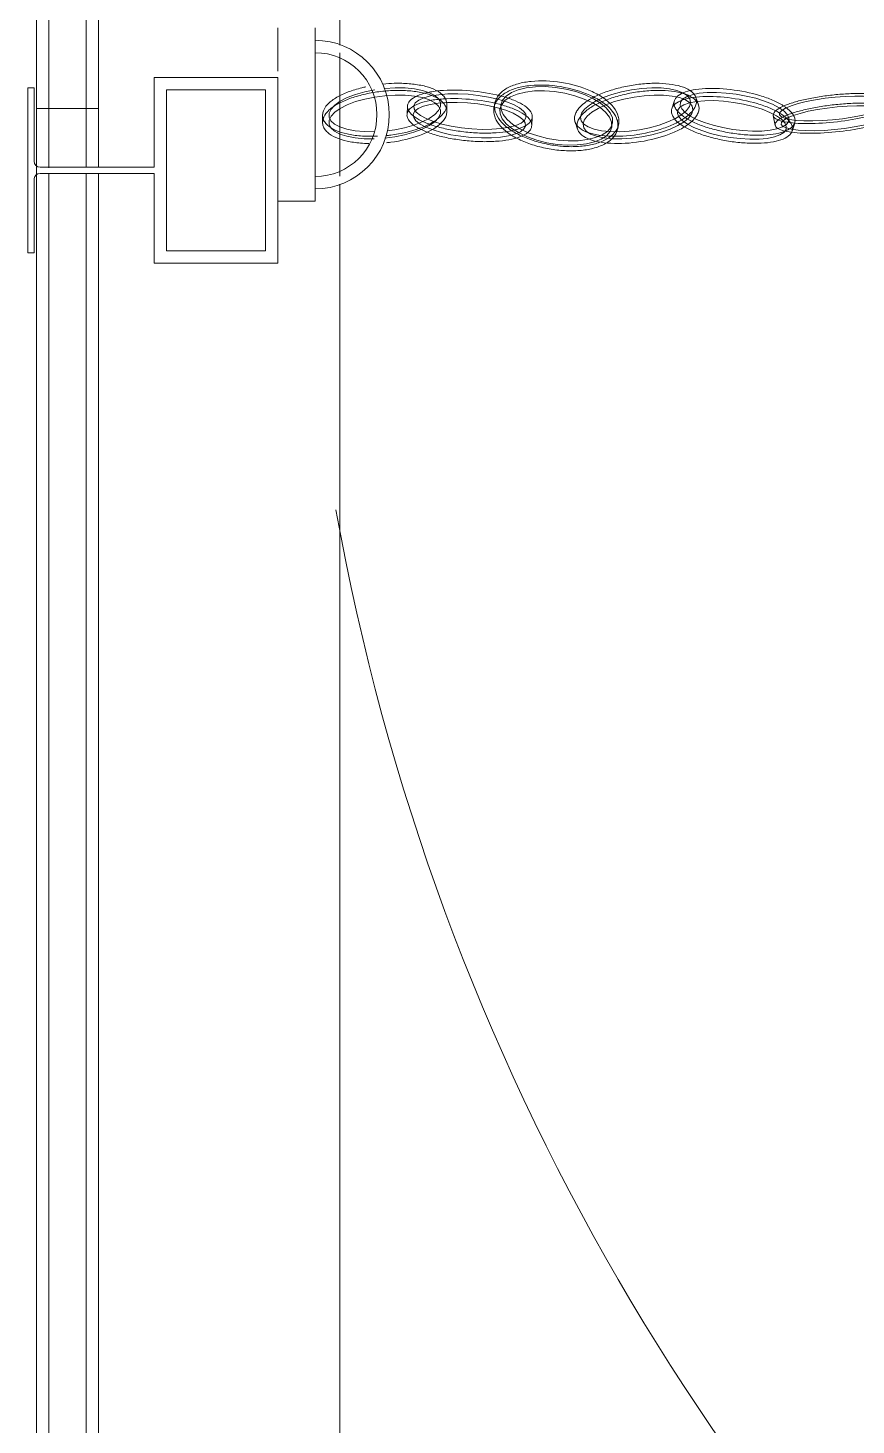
# Model space of a CAD drawing. Header units: millimetres. Extents: x -57519 to 497916, y -349472 to 446842.
# Drawn here: x 472568 to 473237, y 24669 to 25797 of the extents above; entities that cross this region are included whole.
import ezdxf

# ---------------------------------------------------------------- set-up
doc = ezdxf.new("R2010")
doc.units = ezdxf.units.MM
for name, color, linetype, lineweight in [('A-FLOR', 192, 'Continuous', 5), ('A-FLOR-HRAL', 11, 'Continuous', 5), ('A-GENM', 13, 'Continuous', 5)]:
    doc.layers.add(name, color=color, linetype=linetype, lineweight=lineweight)

# ---------------------------------------------------------------- blocks, each defined once
blk = doc.blocks.new('Railing - T PROFILE-16174661-1_F SINGLE OCCUPANCY DIAGRAM')
at = {"layer": 'A-FLOR-HRAL'}
for p, q in [((8, -8.5), (3, -8.5)), ((3, -8.5), (3, -141.5)), ((8, -68.3), (8, -8.5)), ((205, 0), (105, 0)), ((105, 0), (105, -72.5)), ((115, -10), (195, -10)), ((115, -140), (115, -10)), ((195, -10), (195, -140)), ((205, -150), (205, 0)), ((105, -72.5), (12.9, -72.5)), ((13, -77.5), (105, -77.5)), ((105, -77.5), (105, -150)), ((8, -141.5), (8, -82.5)), ((3, -141.5), (8, -141.5)), ((195, -140), (115, -140)), ((105, -150), (205, -150))]:
    blk.add_line(p, q, dxfattribs=at)
for centre, start, end in [((12.9, -67.5), 189.2953, 270), ((13, -82.5), 90, 180)]:
    blk.add_arc(centre, 5, start, end, dxfattribs=at)
blk = doc.blocks.new('Railing - Railing-12129083-1_F SINGLE OCCUPANCY DIAGRAM')
at = {"layer": 'A-FLOR-HRAL'}
for p, q in [((72769.3, 25732.5), (72769.3, 23732.5)), ((72769.3, 25732.5), (72779.3, 25732.5)), ((72809.3, 25732.5), (72779.3, 25732.5)), ((72779.3, 25732.5), (72779.3, 25684.6)), ((72809.3, 25685), (72809.3, 25732.5)), ((72809.3, 25732.5), (72819.3, 25732.5)), ((72819.3, 25685), (72819.3, 25732.5)), ((72779.3, 25680), (72779.3, 23732.5)), ((72809.3, 23732.5), (72809.3, 25680)), ((72819.3, 23732.5), (72819.3, 25680))]:
    blk.add_line(p, q, dxfattribs=at)
at = {"extrusion": (0, 0, -1), "zscale": -1, "rotation": 180}
blk.add_blockref('Railing - T PROFILE-16174661-1_F SINGLE OCCUPANCY DIAGRAM', (-72759.3, 25607.5), dxfattribs=at)
blk = doc.blocks.new('WALL MONNT D-RING - WALL MONNT D-RING-12662772-1_F SINGLE OCCUPANCY DIAGRAM')
at = {"layer": 'A-GENM', "color": 253}
for p, q in [((13.3, -1569.6), (6.8, -1567.5)), ((0.8, -1584.8), (8.7, -1583.2)), ((-7.9, -1645.3), (-13.7, -1647.3)), ((-11.3, -1664.7), (-4.8, -1666.8)), ((11.4, -1710.5), (8.1, -1709.8)), ((5.9, -1744.9), (11.7, -1742.9)), ((8.9, -1779.9), (2, -1779.5)), ((-9.4, -1809.7), (-6.1, -1810.4)), ((-2.5, -1848.5), (-8.3, -1848.5)), ((-6.9, -1880.3), (0, -1880.7)), ((0.5, -1948.9), (6.3, -1948.9)), ((-70, -1955), (70, -1955)), ((-67.6, -1955), (-70, -1955)), ((70, -1955), (67.6, -1955)), ((70, -1985), (70, -1955)), ((-70, -1985), (-67.6, -1985)), ((-35, -1985), (-70, -1985))]:
    blk.add_line(p, q, dxfattribs=at)
at = {"layer": 'A-GENM', "color": 253, "flags": 128}
for points in [[(-8.3, -1492.1), (-10, -1491.9), (-11.5, -1493.2), (-12.8, -1496), (-13.8, -1500.1), (-14.5, -1505.4), (-14.9, -1511.8), (-15, -1519), (-14.7, -1526.7), (-14.1, -1534.8), (-13.2, -1542.9), (-11.9, -1550.8), (-10.5, -1558.1), (-8.9, -1564.8), (-7.1, -1570.4), (-5.3, -1574.8), (-3.4, -1577.9), (-1.6, -1579.6)], [(-1.6, -1579.6), (0.1, -1579.8), (1.6, -1578.5), (2.9, -1575.8), (3.9, -1571.7), (4.7, -1566.4), (5.1, -1560), (5.1, -1552.8), (4.8, -1545), (4.2, -1537), (3.3, -1528.8), (2.1, -1521), (0.6, -1513.6), (-1, -1507), (-2.8, -1501.4), (-4.6, -1496.9), (-6.5, -1493.8), (-8.3, -1492.1)], [(6.3, -1578.1), (4.4, -1576.4), (2.6, -1573.3), (0.8, -1568.8), (-1, -1563.2), (-2.7, -1556.6), (-4.1, -1549.2), (-5.3, -1541.3), (-6.2, -1533.2), (-6.9, -1525.2), (-7.1, -1517.4), (-7.1, -1510.2), (-6.7, -1503.8), (-5.9, -1498.5), (-4.9, -1494.4), (-3.6, -1491.7), (-2.1, -1490.4), (-0.4, -1490.6)], [(-0.4, -1490.6), (1.4, -1492.2), (3.2, -1495.4), (5.1, -1499.8), (6.9, -1505.4), (8.5, -1512), (9.9, -1519.4), (11.1, -1527.3), (12.1, -1535.4), (12.7, -1543.5), (13, -1551.2), (12.9, -1558.4), (12.5, -1564.8), (11.8, -1570.1), (10.8, -1574.2), (9.5, -1577), (7.9, -1578.3), (6.3, -1578.1)], [(-7.4, -1660.1), (-10.1, -1659.8), (-12.4, -1658.1), (-14.4, -1654.9), (-16, -1650.4), (-17.2, -1644.8), (-17.8, -1638.1), (-17.9, -1630.7), (-17.4, -1622.9), (-16.5, -1614.7), (-15, -1606.7), (-13.2, -1598.9), (-10.9, -1591.8), (-8.4, -1585.4), (-5.6, -1580.1), (-2.8, -1576.1), (0.1, -1573.4), (2.9, -1572.1)], [(9.5, -1574.3), (6.7, -1575.5), (3.8, -1578.2), (0.9, -1582.3), (-1.8, -1587.6), (-4.4, -1593.9), (-6.6, -1601), (-8.5, -1608.8), (-9.9, -1616.9), (-10.9, -1625), (-11.3, -1632.9), (-11.2, -1640.2), (-10.6, -1646.9), (-9.5, -1652.5), (-7.9, -1657), (-5.9, -1660.2), (-3.5, -1661.9), (-0.9, -1662.2)], [(2.9, -1572.1), (5.5, -1572.4), (7.9, -1574.1), (9.9, -1577.3), (11.5, -1581.8), (12.6, -1587.4), (13.3, -1594.1), (13.3, -1601.5), (12.9, -1609.4), (12, -1617.5), (10.5, -1625.5), (8.6, -1633.3), (6.4, -1640.4), (3.9, -1646.8), (1.1, -1652.1), (-1.8, -1656.1), (-4.6, -1658.8), (-7.4, -1660.1)], [(-0.9, -1662.2), (1.9, -1661), (4.8, -1658.3), (7.6, -1654.2), (10.4, -1648.9), (12.9, -1642.6), (15.2, -1635.4), (17, -1627.7), (18.5, -1619.6), (19.4, -1611.5), (19.9, -1603.6), (19.8, -1596.2), (19.2, -1589.6), (18, -1583.9), (16.4, -1579.4), (14.4, -1576.2), (12.1, -1574.5), (9.5, -1574.3)], [(-9.8, -1651.7), (-12.7, -1652.3), (-15.4, -1654.3), (-17.7, -1657.8), (-19.5, -1662.6), (-20.8, -1668.6), (-21.5, -1675.5), (-21.6, -1683), (-21.1, -1691.1), (-20, -1699.3), (-18.4, -1707.4), (-16.3, -1715.1), (-13.7, -1722.1), (-10.8, -1728.3), (-7.7, -1733.4), (-4.5, -1737.2), (-1.2, -1739.6), (2, -1740.5)], [(7.8, -1738.5), (4.6, -1737.6), (1.3, -1735.2), (-1.9, -1731.4), (-5, -1726.3), (-7.9, -1720.1), (-10.5, -1713.1), (-12.6, -1705.4), (-14.2, -1697.3), (-15.3, -1689.1), (-15.8, -1681), (-15.7, -1673.5), (-15, -1666.6), (-13.7, -1660.6), (-11.9, -1655.8), (-9.6, -1652.3), (-6.9, -1650.3), (-4, -1649.7)], [(2, -1740.5), (4.9, -1739.9), (7.6, -1737.9), (9.9, -1734.4), (11.7, -1729.6), (13, -1723.6), (13.7, -1716.7), (13.8, -1709.2), (13.3, -1701.1), (12.2, -1692.9), (10.6, -1684.8), (8.4, -1677.1), (5.9, -1670.1), (3, -1663.9), (-0.1, -1658.8), (-3.3, -1655), (-6.6, -1652.6), (-9.8, -1651.7)], [(-4, -1649.7), (-0.8, -1650.6), (2.5, -1653), (5.7, -1656.8), (8.8, -1661.9), (11.7, -1668.1), (14.2, -1675.1), (16.4, -1682.8), (18, -1690.9), (19.1, -1699.1), (19.6, -1707.2), (19.5, -1714.7), (18.8, -1721.6), (17.5, -1727.6), (15.7, -1732.4), (13.4, -1735.9), (10.7, -1737.9), (7.8, -1738.5)], [(-8, -1804.9), (-11.6, -1803.5), (-14.9, -1800.7), (-17.8, -1796.4), (-20, -1791), (-21.6, -1784.4), (-22.5, -1777), (-22.6, -1769), (-22, -1760.8), (-20.6, -1752.4), (-18.6, -1744.4), (-16, -1736.8), (-12.8, -1730), (-9.3, -1724.3), (-5.4, -1719.7), (-1.4, -1716.5), (2.7, -1714.8), (6.6, -1714.6)], [(10, -1715.3), (6, -1715.5), (2, -1717.2), (-2, -1720.4), (-5.9, -1725), (-9.5, -1730.7), (-12.6, -1737.5), (-15.2, -1745), (-17.3, -1753.1), (-18.6, -1761.5), (-19.2, -1769.7), (-19.1, -1777.7), (-18.2, -1785.1), (-16.6, -1791.6), (-14.4, -1797.1), (-11.6, -1801.4), (-8.3, -1804.2), (-4.6, -1805.6)], [(6.6, -1714.6), (10.3, -1716), (13.6, -1718.8), (16.4, -1723.1), (18.6, -1728.5), (20.2, -1735.1), (21.1, -1742.5), (21.2, -1750.4), (20.6, -1758.7), (19.3, -1767.1), (17.2, -1775.1), (14.6, -1782.7), (11.5, -1789.5), (7.9, -1795.2), (4, -1799.8), (0, -1803), (-4, -1804.7), (-8, -1804.9)], [(-4.6, -1805.6), (-0.6, -1805.4), (3.4, -1803.7), (7.4, -1800.5), (11.3, -1795.9), (14.8, -1790.2), (18, -1783.4), (20.6, -1775.8), (22.7, -1767.8), (24, -1759.4), (24.6, -1751.1), (24.5, -1743.2), (23.6, -1735.8), (22, -1729.2), (19.8, -1723.8), (17, -1719.5), (13.6, -1716.7), (10, -1715.3)], [(2.3, -1784.6), (-0.3, -1784.8), (-2.9, -1786.7), (-5.5, -1789.9), (-8.1, -1794.6), (-10.4, -1800.4), (-12.5, -1807.3), (-14.2, -1814.9), (-15.5, -1823.1), (-16.4, -1831.4), (-16.8, -1839.7), (-16.7, -1847.7), (-16.1, -1855.1), (-15.1, -1861.6), (-13.6, -1867.1), (-11.8, -1871.2), (-9.6, -1874), (-7.2, -1875.3)], [(-0.3, -1875.6), (-2.7, -1874.4), (-4.9, -1871.6), (-6.7, -1867.4), (-8.2, -1862), (-9.2, -1855.5), (-9.8, -1848.1), (-9.9, -1840.1), (-9.5, -1831.8), (-8.6, -1823.4), (-7.3, -1815.3), (-5.6, -1807.7), (-3.5, -1800.8), (-1.2, -1795), (1.4, -1790.3), (4, -1787), (6.6, -1785.2), (9.2, -1784.9)], [(-7.2, -1875.3), (-4.6, -1875), (-2, -1873.2), (0.6, -1869.9), (3.2, -1865.2), (5.5, -1859.4), (7.6, -1852.5), (9.3, -1844.9), (10.6, -1836.8), (11.5, -1828.4), (11.9, -1820.1), (11.8, -1812.1), (11.2, -1804.7), (10.2, -1798.2), (8.7, -1792.8), (6.9, -1788.6), (4.7, -1785.8), (2.3, -1784.6)], [(9.2, -1784.9), (11.6, -1786.2), (13.8, -1789), (15.6, -1793.1), (17.1, -1798.6), (18.1, -1805.1), (18.7, -1812.5), (18.8, -1820.5), (18.4, -1828.8), (17.5, -1837.1), (16.2, -1845.3), (14.5, -1852.9), (12.4, -1859.7), (10.1, -1865.6), (7.6, -1870.2), (4.9, -1873.5), (2.3, -1875.3), (-0.3, -1875.6)], [(-9.8, -1853.7), (-12.7, -1855.2), (-15.4, -1858.1), (-17.7, -1862.5), (-19.5, -1868.1), (-20.8, -1874.7), (-21.5, -1882.1), (-21.6, -1890.2), (-21.1, -1898.5)], [(7.8, -1943.7), (4.6, -1943.7), (1.3, -1942.1), (-1.9, -1939), (-5, -1934.6), (-7.9, -1929), (-10.5, -1922.3), (-12.6, -1914.8), (-14.2, -1906.8), (-15.3, -1898.5), (-15.8, -1890.2), (-15.7, -1882.1), (-15, -1874.7), (-13.7, -1868.1), (-11.9, -1862.5), (-9.6, -1858.1), (-6.9, -1855.2), (-4, -1853.7)], [(13.1, -1896.7), (12.2, -1890.6), (10.6, -1882.6), (8.4, -1875.1), (5.9, -1868.4), (3, -1862.8), (-0.1, -1858.3), (-3.3, -1855.3), (-6.6, -1853.7), (-9.8, -1853.7)], [(-4, -1853.7), (-0.8, -1853.7), (2.5, -1855.3), (5.7, -1858.3), (8.8, -1862.8), (11.7, -1868.4), (14.2, -1875.1), (16.4, -1882.6), (18, -1890.6), (19, -1898.5)], [(-20, -1906.8), (-18.4, -1914.8), (-16.3, -1922.3), (-13.7, -1929), (-10.8, -1934.6), (-7.7, -1939), (-4.5, -1942.1), (-1.2, -1943.7), (2, -1943.7)], [(2, -1943.7), (4.9, -1942.2), (7.6, -1939.2), (9.9, -1934.9), (11.7, -1929.3), (13, -1922.7), (13.7, -1915.2), (13.8, -1907.2)], [(19.6, -1907.2), (19.5, -1915.2), (18.8, -1922.7), (17.5, -1929.3), (15.7, -1934.9), (13.4, -1939.2), (10.7, -1942.2), (7.8, -1943.7)]]:
    blk.add_lwpolyline(points, dxfattribs=at)
at = {"layer": 'A-GENM', "color": 253}
for centre, radius, start, end in [((-18.2, -60), 1908.2, 280.18, 358.9772), ((0, -1955), 60, 0, 180), ((0, -1955), 50, 0, 180)]:
    blk.add_arc(centre, radius, start, end, dxfattribs=at)
for points, knots in [([(-1.2, -1584.4), (-1.8, -1584.1), (-3, -1583.1), (-5.4, -1579.8), (-8.2, -1573.8), (-11.1, -1564.6), (-13.5, -1553.7), (-15.4, -1541.8), (-16.6, -1529.5), (-17.2, -1517.6), (-17, -1506.8), (-16.2, -1497.8), (-14.5, -1491), (-12.5, -1487.6), (-10.4, -1486.7), (-9.2, -1487), (-8.6, -1487.3)], [3.141593, 3.141593, 3.141593, 3.141593, 3.272492, 3.403392, 3.665191, 3.926991, 4.18879, 4.45059, 4.712389, 4.974188, 5.235988, 5.497787, 5.759587, 6.021386, 6.152286, 6.283185, 6.283185, 6.283185, 6.283185]), ([(-0.8, -1485.8), (-1.4, -1485.4), (-2.5, -1485.2), (-4.6, -1486), (-6.7, -1489.4), (-8.3, -1496.2), (-9.2, -1505.3), (-9.4, -1516.1), (-8.8, -1528), (-7.5, -1540.3), (-5.6, -1552.2), (-3.2, -1563), (-0.4, -1572.3), (2.4, -1578.2), (4.8, -1581.5), (6, -1582.5), (6.6, -1582.9)], [-6.283185, -6.283185, -6.283185, -6.283185, -6.152286, -6.021386, -5.759587, -5.497787, -5.235988, -4.974188, -4.712389, -4.45059, -4.18879, -3.926991, -3.665191, -3.403392, -3.272492, -3.141593, -3.141593, -3.141593, -3.141593]), ([(-8.6, -1487.3), (-8, -1487.6), (-6.8, -1488.7), (-4.4, -1491.9), (-1.7, -1497.9), (1.2, -1507.2), (4.4, -1521.6), (7.1, -1542.4), (7.5, -1561.9), (6.3, -1574), (4.7, -1580.8), (2.6, -1584.2), (0.5, -1585), (-0.6, -1584.7), (-1.2, -1584.4)], [0, 0, 0, 0, 0.1309, 0.261799, 0.523599, 0.785398, 1.047198, 1.570796, 2.094395, 2.356194, 2.617994, 2.879793, 3.010693, 3.141593, 3.141593, 3.141593, 3.141593]), ([(6.6, -1582.9), (7.2, -1583.2), (8.4, -1583.5), (10.5, -1582.6), (12.5, -1579.2), (14.1, -1572.4), (15.3, -1560.3), (15, -1540.8), (12.3, -1520.1), (9.1, -1505.6), (6.2, -1496.4), (3.4, -1490.4), (1, -1487.1), (-0.2, -1486.1), (-0.8, -1485.8)], [-3.141593, -3.141593, -3.141593, -3.141593, -3.010693, -2.879793, -2.617994, -2.356194, -2.094395, -1.570796, -1.047198, -0.785398, -0.523599, -0.261799, -0.1309, 0, 0, 0, 0]), ([(3.5, -1567.3), (2.6, -1567.5), (0.7, -1568.2), (-3.1, -1570.9), (-7.3, -1576.3), (-11.8, -1585), (-16.8, -1599), (-21, -1619.5), (-21.5, -1639.4), (-19.7, -1652.1), (-17.1, -1659.6), (-14, -1663.6), (-10.7, -1665), (-8.9, -1665.1), (-8, -1664.9)], [0, 0, 0, 0, 0.1309, 0.261799, 0.523599, 0.785398, 1.047198, 1.570796, 2.094395, 2.356194, 2.617994, 2.879793, 3.010693, 3.141593, 3.141593, 3.141593, 3.141593]), ([(-8, -1664.9), (-7.1, -1664.7), (-5.2, -1664), (-1.5, -1661.3), (2.8, -1655.9), (7.3, -1647.2), (11, -1636.7), (13.9, -1625), (15.9, -1612.8), (16.8, -1600.7), (16.6, -1589.6), (15.2, -1580.1), (12.6, -1572.6), (9.5, -1568.6), (6.2, -1567.2), (4.4, -1567.2), (3.5, -1567.3)], [3.141593, 3.141593, 3.141593, 3.141593, 3.272492, 3.403392, 3.665191, 3.926991, 4.18879, 4.45059, 4.712389, 4.974188, 5.235988, 5.497787, 5.759587, 6.021386, 6.152286, 6.283185, 6.283185, 6.283185, 6.283185]), ([(-1.5, -1667), (-2.4, -1667.2), (-4.2, -1667.2), (-7.4, -1665.7), (-10.6, -1661.7), (-13.2, -1654.3), (-15, -1641.5), (-14.4, -1621.7), (-10.3, -1601.1), (-5.3, -1587.1), (-0.8, -1578.4), (3.5, -1573), (7.2, -1570.3), (9.1, -1569.6), (10, -1569.4)], [-3.141593, -3.141593, -3.141593, -3.141593, -3.010693, -2.879793, -2.617994, -2.356194, -2.094395, -1.570796, -1.047198, -0.785398, -0.523599, -0.261799, -0.1309, 0, 0, 0, 0]), ([(10, -1569.4), (10.9, -1569.3), (12.7, -1569.3), (16, -1570.8), (19.2, -1574.8), (21.7, -1582.2), (23.1, -1591.7), (23.3, -1602.9), (22.4, -1614.9), (20.5, -1627.1), (17.5, -1638.8), (13.8, -1649.3), (9.4, -1658), (5.1, -1663.4), (1.3, -1666.1), (-0.5, -1666.8), (-1.5, -1667)], [-6.283185, -6.283185, -6.283185, -6.283185, -6.152286, -6.021386, -5.759587, -5.497787, -5.235988, -4.974188, -4.712389, -4.45059, -4.18879, -3.926991, -3.665191, -3.403392, -3.272492, -3.141593, -3.141593, -3.141593, -3.141593]), ([(2.6, -1745.4), (1.6, -1745.3), (-0.6, -1744.8), (-4.8, -1742.5), (-9.7, -1737.5), (-14.7, -1729.2), (-18.9, -1718.9), (-22.3, -1707.2), (-24.5, -1694.9), (-25.5, -1682.7), (-25.2, -1671.3), (-23.6, -1661.3), (-20.8, -1653.4), (-17.2, -1648.9), (-13.5, -1647), (-11.5, -1646.7), (-10.4, -1646.8)], [3.141593, 3.141593, 3.141593, 3.141593, 3.272492, 3.403392, 3.665191, 3.926991, 4.18879, 4.45059, 4.712389, 4.974188, 5.235988, 5.497787, 5.759587, 6.021386, 6.152286, 6.283185, 6.283185, 6.283185, 6.283185]), ([(-4.6, -1644.8), (-5.7, -1644.7), (-7.7, -1645), (-11.4, -1646.9), (-15, -1651.4), (-17.9, -1659.3), (-19.4, -1669.3), (-19.7, -1680.7), (-18.7, -1692.9), (-16.5, -1705.2), (-13.1, -1716.9), (-8.9, -1727.2), (-3.9, -1735.5), (1, -1740.5), (5.2, -1742.8), (7.4, -1743.3), (8.4, -1743.4)], [-6.283185, -6.283185, -6.283185, -6.283185, -6.152286, -6.021386, -5.759587, -5.497787, -5.235988, -4.974188, -4.712389, -4.45059, -4.18879, -3.926991, -3.665191, -3.403392, -3.272492, -3.141593, -3.141593, -3.141593, -3.141593]), ([(-10.4, -1646.8), (-9.4, -1646.9), (-7.2, -1647.4), (-3, -1649.7), (1.9, -1654.7), (6.9, -1663), (12.6, -1676.7), (17.3, -1697.3), (17.9, -1717.6), (15.8, -1730.9), (13, -1738.8), (9.4, -1743.3), (5.7, -1745.2), (3.7, -1745.4), (2.6, -1745.4)], [0, 0, 0, 0, 0.1309, 0.261799, 0.523599, 0.785398, 1.047198, 1.570796, 2.094395, 2.356194, 2.617994, 2.879793, 3.010693, 3.141593, 3.141593, 3.141593, 3.141593]), ([(8.4, -1743.4), (9.5, -1743.4), (11.5, -1743.2), (15.2, -1741.3), (18.8, -1736.8), (21.6, -1728.9), (23.7, -1715.6), (23.1, -1695.3), (18.3, -1674.7), (12.7, -1661), (7.6, -1652.7), (2.8, -1647.7), (-1.4, -1645.4), (-3.6, -1644.9), (-4.6, -1644.8)], [-3.141593, -3.141593, -3.141593, -3.141593, -3.010693, -2.879793, -2.617994, -2.356194, -2.094395, -1.570796, -1.047198, -0.785398, -0.523599, -0.261799, -0.1309, 0, 0, 0, 0]), ([(7.4, -1709.7), (6.1, -1709.5), (3.4, -1709.5), (-1.8, -1710.9), (-7.8, -1714.9), (-14.1, -1722.4), (-21.1, -1735.4), (-26.9, -1755.7), (-27.8, -1776.9), (-25.2, -1791.3), (-21.6, -1800.3), (-17.1, -1805.9), (-12.6, -1808.8), (-10.1, -1809.6), (-8.8, -1809.8)], [0, 0, 0, 0, 0.1309, 0.261799, 0.523599, 0.785398, 1.047198, 1.570796, 2.094395, 2.356194, 2.617994, 2.879793, 3.010693, 3.141593, 3.141593, 3.141593, 3.141593]), ([(-5.4, -1810.5), (-6.7, -1810.3), (-9.2, -1809.5), (-13.7, -1806.6), (-18.2, -1801), (-21.8, -1792), (-24.4, -1777.6), (-23.6, -1756.4), (-17.7, -1736.1), (-10.7, -1723.1), (-4.4, -1715.6), (1.6, -1711.6), (6.8, -1710.2), (9.5, -1710.2), (10.8, -1710.4)], [-3.141593, -3.141593, -3.141593, -3.141593, -3.010693, -2.879793, -2.617994, -2.356194, -2.094395, -1.570796, -1.047198, -0.785398, -0.523599, -0.261799, -0.1309, 0, 0, 0, 0]), ([(-8.8, -1809.8), (-7.5, -1810), (-4.8, -1810), (0.4, -1808.6), (6.4, -1804.6), (12.7, -1797.1), (17.9, -1787.4), (22, -1776), (24.8, -1763.6), (26.1, -1751.1), (25.7, -1739), (23.8, -1728.2), (20.2, -1719.2), (15.8, -1713.6), (11.2, -1710.7), (8.7, -1709.9), (7.4, -1709.7)], [3.141593, 3.141593, 3.141593, 3.141593, 3.272492, 3.403392, 3.665191, 3.926991, 4.18879, 4.45059, 4.712389, 4.974188, 5.235988, 5.497787, 5.759587, 6.021386, 6.152286, 6.283185, 6.283185, 6.283185, 6.283185]), ([(10.8, -1710.4), (12.1, -1710.6), (14.6, -1711.4), (19.1, -1714.2), (23.6, -1719.9), (27.2, -1728.9), (29.1, -1739.7), (29.4, -1751.8), (28.2, -1764.3), (25.4, -1776.7), (21.3, -1788), (16.1, -1797.8), (9.8, -1805.3), (3.8, -1809.3), (-1.4, -1810.7), (-4.1, -1810.7), (-5.4, -1810.5)], [-6.283185, -6.283185, -6.283185, -6.283185, -6.152286, -6.021386, -5.759587, -5.497787, -5.235988, -4.974188, -4.712389, -4.45059, -4.18879, -3.926991, -3.665191, -3.403392, -3.272492, -3.141593, -3.141593, -3.141593, -3.141593]), ([(-7.7, -1880.2), (-8.6, -1880.1), (-10.2, -1879.3), (-13.2, -1876.6), (-16.1, -1871), (-18.5, -1862.1), (-20.2, -1847.7), (-19.6, -1826.5), (-15.8, -1806), (-11.2, -1792.8), (-7.1, -1785.2), (-3.2, -1781), (0.2, -1779.5), (2, -1779.4), (2.8, -1779.6)], [-3.141593, -3.141593, -3.141593, -3.141593, -3.010693, -2.879793, -2.617994, -2.356194, -2.094395, -1.570796, -1.047198, -0.785398, -0.523599, -0.261799, -0.1309, 0, 0, 0, 0]), ([(9.7, -1780), (8.9, -1779.8), (7.1, -1779.8), (3.7, -1781.4), (-0.2, -1785.5), (-4.3, -1793.2), (-8.9, -1806.3), (-12.7, -1826.9), (-13.3, -1848), (-11.6, -1862.4), (-9.2, -1871.4), (-6.3, -1876.9), (-3.3, -1879.7), (-1.7, -1880.4), (-0.8, -1880.6)], [0, 0, 0, 0, 0.1309, 0.261799, 0.523599, 0.785398, 1.047198, 1.570796, 2.094395, 2.356194, 2.617994, 2.879793, 3.010693, 3.141593, 3.141593, 3.141593, 3.141593]), ([(2.8, -1779.6), (3.7, -1779.8), (5.3, -1780.5), (8.3, -1783.3), (11.2, -1788.8), (13.6, -1797.7), (14.8, -1808.5), (15.1, -1820.6), (14.2, -1833.2), (12.4, -1845.6), (9.7, -1857.1), (6.3, -1867), (2.2, -1874.7), (-1.7, -1878.8), (-5.1, -1880.3), (-6.9, -1880.4), (-7.7, -1880.2)], [-6.283185, -6.283185, -6.283185, -6.283185, -6.152286, -6.021386, -5.759587, -5.497787, -5.235988, -4.974188, -4.712389, -4.45059, -4.18879, -3.926991, -3.665191, -3.403392, -3.272492, -3.141593, -3.141593, -3.141593, -3.141593]), ([(-0.8, -1880.6), (0, -1880.8), (1.8, -1880.7), (5.2, -1879.2), (9.1, -1875), (13.2, -1867.3), (16.7, -1857.5), (19.3, -1846), (21.1, -1833.6), (22, -1821), (21.7, -1808.9), (20.5, -1798.1), (18.1, -1789.2), (15.2, -1783.6), (12.2, -1780.9), (10.6, -1780.1), (9.7, -1780)], [3.141593, 3.141593, 3.141593, 3.141593, 3.272492, 3.403392, 3.665191, 3.926991, 4.18879, 4.45059, 4.712389, 4.974188, 5.235988, 5.497787, 5.759587, 6.021386, 6.152286, 6.283185, 6.283185, 6.283185, 6.283185]), ([(-24.7, -1899.9), (-25, -1897), (-25.5, -1889.8), (-25.2, -1878.9), (-23.6, -1867.9), (-20.8, -1858.7), (-17.2, -1852.9), (-13.5, -1849.9), (-11.5, -1849), (-10.4, -1848.7)], [4.787189, 4.787189, 4.787189, 4.787189, 4.974188, 5.235988, 5.497787, 5.759587, 6.021386, 6.152286, 6.283185, 6.283185, 6.283185, 6.283185]), ([(-4.6, -1848.7), (-5.7, -1849), (-7.7, -1849.9), (-11.4, -1852.9), (-15, -1858.7), (-17.9, -1867.9), (-19.4, -1878.9), (-19.7, -1891), (-18.7, -1903.5), (-16.5, -1915.8), (-13.1, -1927.1), (-8.9, -1936.7), (-3.9, -1944), (1, -1947.8), (5.2, -1949), (7.4, -1948.9), (8.4, -1948.6)], [-6.283185, -6.283185, -6.283185, -6.283185, -6.152286, -6.021386, -5.759587, -5.497787, -5.235988, -4.974188, -4.712389, -4.45059, -4.18879, -3.926991, -3.665191, -3.403392, -3.272492, -3.141593, -3.141593, -3.141593, -3.141593]), ([(-10.4, -1848.7), (-9.4, -1848.5), (-7.2, -1848.4), (-3, -1849.6), (1.9, -1853.4), (6.9, -1860.7), (12.6, -1873.5), (15.7, -1886.7), (16.8, -1896.2), (16.9, -1897.4)], [0, 0, 0, 0, 0.1309, 0.261799, 0.523599, 0.785398, 1.047198, 1.570796, 1.645596, 1.645596, 1.645596, 1.645596]), ([(22.7, -1897.4), (22.6, -1896.2), (21.5, -1886.7), (18.3, -1873.5), (12.7, -1860.7), (7.6, -1853.4), (2.8, -1849.6), (-1.4, -1848.4), (-3.6, -1848.5), (-4.6, -1848.7)], [-1.645596, -1.645596, -1.645596, -1.645596, -1.570796, -1.047198, -0.785398, -0.523599, -0.261799, -0.1309, 0, 0, 0, 0]), ([(17.4, -1904.5), (17.6, -1909.3), (17.5, -1918), (15.8, -1929.4), (13, -1938.6), (9.4, -1944.4), (5.7, -1947.5), (3.7, -1948.4), (2.6, -1948.6)], [1.795196, 1.795196, 1.795196, 1.795196, 2.094395, 2.356194, 2.617994, 2.879793, 3.010693, 3.141593, 3.141593, 3.141593, 3.141593]), ([(2.6, -1948.6), (1.6, -1948.9), (-0.6, -1949), (-4.8, -1947.8), (-9.7, -1944), (-14.7, -1936.7), (-18.9, -1927.1), (-21.3, -1919), (-22.3, -1914.5), (-22.5, -1914)], [3.141593, 3.141593, 3.141593, 3.141593, 3.272492, 3.403392, 3.665191, 3.926991, 4.18879, 4.45059, 4.48799, 4.48799, 4.48799, 4.48799]), ([(8.4, -1948.6), (9.5, -1948.4), (11.5, -1947.5), (15.2, -1944.4), (18.8, -1938.6), (21.6, -1929.4), (23, -1920.1), (23.3, -1913.8), (23.3, -1911.5)], [-3.141593, -3.141593, -3.141593, -3.141593, -3.010693, -2.879793, -2.617994, -2.356194, -2.094395, -1.944795, -1.944795, -1.944795, -1.944795])]:
    blk.add_open_spline(points, degree=3, knots=knots, dxfattribs=at)
blk = doc.blocks.new('Railing - T PROFILE-V1063-1_F SINGLE OCCUPANCY DIAGRAM')
at = {"layer": 'A-FLOR-HRAL'}
for p, q in [((8, -8.5), (3, -8.5)), ((3, -8.5), (3, -141.5)), ((8, -68.3), (8, -8.5)), ((205, 0), (105, 0)), ((105, 0), (105, -72.5)), ((115, -10), (195, -10)), ((115, -140), (115, -10)), ((195, -10), (195, -140)), ((205, -150), (205, 0)), ((105, -72.5), (12.9, -72.5)), ((13, -77.5), (105, -77.5)), ((105, -77.5), (105, -150)), ((8, -141.5), (8, -82.5)), ((3, -141.5), (8, -141.5)), ((195, -140), (115, -140)), ((105, -150), (205, -150))]:
    blk.add_line(p, q, dxfattribs=at)
for centre, start, end in [((12.9, -67.5), 189.2953, 270), ((13, -82.5), 90, 180), ((13, -82.5), 90, 180)]:
    blk.add_arc(centre, 5, start, end, dxfattribs=at)
blk = doc.blocks.new('Railing - Railing-12864473-1_F SINGLE OCCUPANCY DIAGRAM')
at = {"layer": 'A-FLOR-HRAL'}
for p, q in [((72769.3, 26722.5), (72769.3, 25732.5)), ((72769.3, 26722.5), (72771.9, 26722.5)), ((72779.3, 26720), (72779.3, 25732.5)), ((72809.3, 25732.5), (72809.3, 26720)), ((72819.3, 25732.5), (72819.3, 26720)), ((72779.3, 25732.5), (72769.3, 25732.5)), ((72779.3, 25732.5), (72809.3, 25732.5)), ((72819.3, 25732.5), (72809.3, 25732.5))]:
    blk.add_line(p, q, dxfattribs=at)
at = {"extrusion": (0, 0, -1), "zscale": -1, "rotation": 180}
blk.add_blockref('Railing - T PROFILE-V1063-1_F SINGLE OCCUPANCY DIAGRAM', (-72759.3, 26647.5), dxfattribs=at)

msp = doc.modelspace()

# ---------------------------------------------------------------- linework, layer by layer
at = {"layer": 'A-FLOR', "color": 253}
for p, q in [((472819.7, 25783.6), (472819.7, 26807.5)), ((472819.7, 25677.7), (472819.7, 25777.3)), ((472819.7, 13793.6), (472819.7, 25671.4))]:
    msp.add_line(p, q, dxfattribs=at)

# ---------------------------------------------------------------- block references
at = {"layer": 'A-FLOR-HRAL'}
for name in ['Railing - Railing-12864473-1_F SINGLE OCCUPANCY DIAGRAM', 'Railing - Railing-12129083-1_F SINGLE OCCUPANCY DIAGRAM']:
    msp.add_blockref(name, (399805.4, 0), dxfattribs=at)
at = {"layer": 'A-GENM', "color": 253, "rotation": 270.000000000001}
msp.add_blockref('WALL MONNT D-RING - WALL MONNT D-RING-12662772-1_F SINGLE OCCUPANCY DIAGRAM', (474754.7, 25727.5), dxfattribs=at)

doc.saveas('drawing.dxf')
